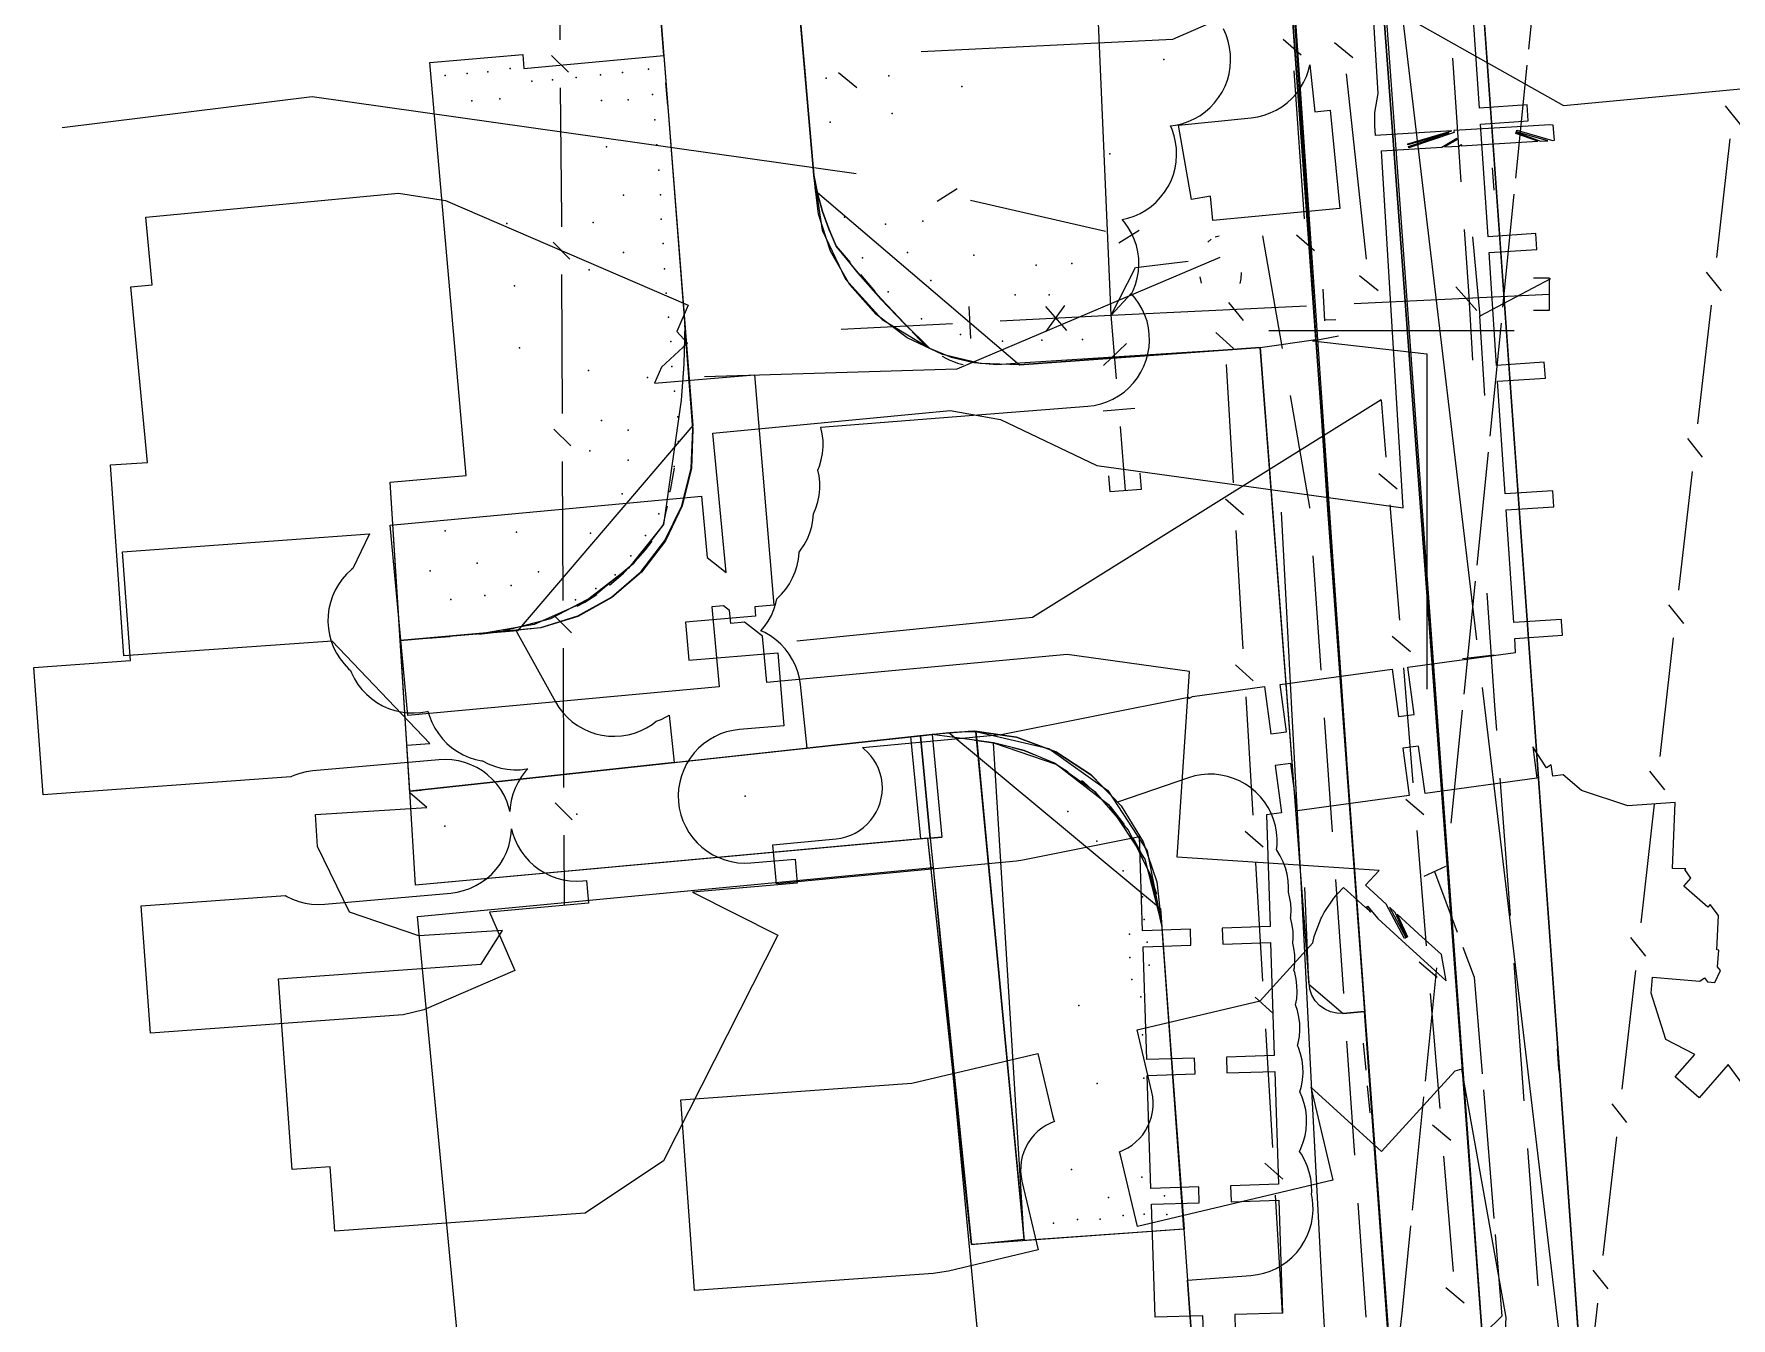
# Model space of a CAD drawing. Header units: metres. Extents: x -3903 to -3714, y 4981 to 6033.
# Drawn here: x -3881.3 to -3828.1, y 5616.9 to 5657.2 of the extents above; entities that cross this region are included whole.
import ezdxf

# ---------------------------------------------------------------- set-up
doc = ezdxf.new("R2010")
doc.units = ezdxf.units.M
for name, color, linetype in [('BOUNDARY', 7, 'Continuous'), ('BUILDING', 7, 'Continuous'), ('BUSH', 7, 'Continuous'), ('CURB', 7, 'Continuous'), ('ELECTR_CABLE', 7, 'Continuous'), ('ELECTR_CABLE_COMM', 7, 'Continuous'), ('GAS', 7, 'Continuous'), ('GRASS', 7, 'Continuous'), ('GROUND', 7, 'Continuous'), ('HEAT', 7, 'Continuous'), ('LAMP', 7, 'Continuous'), ('OVERHEAD_POWER_LINE', 7, 'Continuous'), ('ROAD', 7, 'Continuous'), ('SEWER', 7, 'Continuous'), ('SIDEWALK_PATH', 7, 'Continuous'), ('TREE', 7, 'Continuous'), ('WATER_PIPELINE', 7, 'Continuous')]:
    doc.layers.add(name, color=color, linetype=linetype)

msp = doc.modelspace()

# ---------------------------------------------------------------- linework, layer by layer
at = {"layer": 'BOUNDARY'}
msp.add_lwpolyline([(-3851.848, 5576.943), (-3851.787, 5594.16), (-3851.621, 5600.848), (-3849.367, 5601.068), (-3850.67, 5614.381), (-3844.883, 5614.705), (-3845.244, 5619.663), (-3851.917, 5619.182), (-3853.281, 5631.921), (-3869.348, 5630.455), (-3869.534, 5633.396), (-3870.144, 5643.094), (-3867.759, 5643.299), (-3868.902, 5656.257), (-3865.989, 5656.514), (-3865.95, 5656.069), (-3861.566, 5656.48), (-3861.919, 5660.974)], dxfattribs=at)
at = {"layer": 'BUILDING'}
msp.add_lwpolyline([(-3853.119, 5631.003), (-3850.343, 5601.815), (-3866.51, 5600.278), (-3869.286, 5629.466)], close=True, dxfattribs=at)
at = {"layer": 'BUSH'}
for p in [(-3866.385, 5656.07), (-3862.044, 5656.047), (-3868.425, 5655.847), (-3867.737, 5655.912), (-3867.082, 5655.968), (-3865.702, 5655.675), (-3865.056, 5655.717), (-3864.317, 5655.791), (-3863.554, 5655.87), (-3862.857, 5655.94), (-3856.473, 5655.764), (-3854.506, 5655.837), (-3867.59, 5655.055), (-3866.705, 5655.115), (-3863.521, 5655.063), (-3862.683, 5655.086), (-3861.923, 5655.257), (-3861.844, 5654.463), (-3854.399, 5654.661), (-3856.343, 5654.391), (-3861.784, 5653.672), (-3861.724, 5652.876), (-3862.824, 5652.093), (-3861.668, 5652.109), (-3863.783, 5651.24), (-3861.645, 5651.344), (-3855.898, 5651.409), (-3853.438, 5651.278), (-3866.49, 5651.203), (-3854.613, 5651.186), (-3862.824, 5650.293), (-3861.585, 5650.584), (-3853.922, 5650.296), (-3851.84, 5650.21), (-3863.9, 5649.752), (-3861.54, 5649.787), (-3855.332, 5650.135), (-3849.882, 5649.902), (-3848.763, 5649.948), (-3866.249, 5649.254), (-3853.185, 5649.421), (-3861.488, 5649.019), (-3854.526, 5649.068), (-3850.543, 5648.968), (-3849.481, 5648.968), (-3861.421, 5648.274), (-3853.481, 5648.216), (-3852.26, 5647.725), (-3850.94, 5647.517), (-3849.704, 5647.548), (-3848.429, 5647.571), (-3866.089, 5647.305), (-3861.347, 5647.507), (-3863.921, 5646.596), (-3861.317, 5646.717), (-3862.077, 5646.379), (-3861.227, 5645.949), (-3863.52, 5645.027), (-3861.121, 5645.147), (-3862.683, 5644.721), (-3861.099, 5644.364), (-3863.889, 5644.08), (-3862.683, 5643.779), (-3861.24, 5643.588), (-3862.865, 5642.726), (-3861.375, 5642.797), (-3861.718, 5642.096), (-3868.418, 5641.564), (-3866.18, 5641.529), (-3863.868, 5641.489), (-3862.143, 5641.417), (-3862.594, 5640.781), (-3868.892, 5640.307), (-3867.421, 5640.556), (-3865.495, 5640.28), (-3863.087, 5640.184), (-3867.173, 5639.535), (-3866.353, 5639.856), (-3863.691, 5639.758), (-3868.245, 5639.417), (-3864.334, 5639.4), (-3864.293, 5632.677), (-3848.895, 5632.762), (-3868.435, 5632.296), (-3847.984, 5631.834), (-3847.159, 5630.895), (-3846.549, 5630.083), (-3846.954, 5628.91), (-3846.492, 5629.372), (-3846.401, 5628.66), (-3846.948, 5628.176), (-3846.344, 5627.937), (-3846.88, 5627.492), (-3846.603, 5626.944), (-3846.549, 5625.751), (-3847.97, 5624.23), (-3846.505, 5624.394), (-3846.418, 5622.834), (-3846.57, 5621.29), (-3847.618, 5620.647), (-3845.859, 5620.703), (-3849.341, 5619.844), (-3848.592, 5619.958), (-3847.872, 5619.975), (-3847.16, 5620.082), (-3846.492, 5620.133), (-3845.79, 5620.122)]:
    msp.add_point(p, dxfattribs=at)
at = {"layer": 'CURB'}
for points in [[(-3838.487, 5611.618), (-3836.91, 5590), (-3836.79, 5588.111), (-3835.722, 5587.177), (-3833.711, 5587.317), (-3830.984, 5590.528), (-3831.918, 5603.067), (-3832.061, 5604.995), (-3832.065, 5605.049), (-3837.167, 5676.29), (-3837.198, 5676.555), (-3837.957, 5678.112), (-3840.399, 5679.066), (-3843.321, 5678.833), (-3844.24, 5677.778), (-3844.066, 5674.802), (-3853.396, 5673.941), (-3854.303, 5672.899), (-3854.154, 5669.641)], [(-3832.396, 5609.651), (-3834.402, 5609.531), (-3835.46, 5610.456), (-3839.735, 5669.201), (-3839.879, 5671.187), (-3840.452, 5679.062)], [(-3871.111, 5677.124), (-3869.339, 5677.299), (-3862.768, 5671.797), (-3860.658, 5644.874), (-3866.157, 5638.425), (-3869.832, 5638.128)], [(-3844.066, 5674.802), (-3844.097, 5674.8), (-3843.027, 5673.875), (-3842.075, 5660.823), (-3841.93, 5658.832), (-3839.571, 5626.486)], [(-3854.072, 5667.829), (-3854.002, 5666.309), (-3856.981, 5666.173), (-3857.931, 5665.087), (-3856.811, 5652.24), (-3850.407, 5646.777), (-3842.856, 5647.315), (-3841.334, 5627.349), (-3840.255, 5626.428), (-3839.571, 5626.485)], [(-3857.18, 5656.472), (-3857.118, 5655.762)], [(-3861.44, 5654.915), (-3861.498, 5655.626)], [(-3835.578, 5652.956), (-3835.528, 5652.252)], [(-3856.613, 5651.663), (-3856.597, 5651.602), (-3856.4, 5651.046), (-3856.376, 5650.991)], [(-3856.172, 5650.534), (-3856.157, 5650.501), (-3855.721, 5649.985)], [(-3855.398, 5649.603), (-3854.938, 5649.059)], [(-3854.613, 5648.679), (-3854.206, 5648.272), (-3854.112, 5648.172)], [(-3853.77, 5647.807), (-3853.66, 5647.69), (-3853.571, 5647.595), (-3853.477, 5647.504), (-3853.38, 5647.416), (-3853.278, 5647.332), (-3853.256, 5647.315)], [(-3852.837, 5647.043), (-3852.834, 5647.041), (-3852.715, 5646.98), (-3852.595, 5646.925), (-3852.472, 5646.875), (-3852.347, 5646.831), (-3852.222, 5646.792), (-3852.176, 5646.78)], [(-3861.352, 5642.827), (-3861.351, 5642.832), (-3861.287, 5643.189), (-3861.23, 5643.529)], [(-3861.649, 5641.659), (-3861.577, 5641.769), (-3861.497, 5642.122), (-3861.451, 5642.337)], [(-3862.382, 5640.694), (-3862.14, 5640.971), (-3861.932, 5641.246)], [(-3863.266, 5639.865), (-3863.208, 5639.909), (-3862.824, 5640.241), (-3862.73, 5640.335)], [(-3864.278, 5639.2), (-3864.045, 5639.327), (-3863.669, 5639.569)], [(-3868.977, 5638.197), (-3868.833, 5638.209), (-3868.559, 5638.231), (-3868.266, 5638.255)], [(-3850.26, 5619.34), (-3851.775, 5635.268)], [(-3869.534, 5633.396), (-3852.622, 5635.236), (-3845.989, 5629.713), (-3845.249, 5619.662)], [(-3853.505, 5631.9), (-3853.811, 5635.111)], [(-3853.207, 5631.929), (-3853.512, 5635.14)], [(-3851.82, 5634.998), (-3851.224, 5634.917), (-3851.117, 5634.89)], [(-3850.631, 5634.771), (-3850.26, 5634.68), (-3849.956, 5634.552)], [(-3849.496, 5634.356), (-3849.307, 5634.276), (-3848.88, 5634.003)], [(-3848.458, 5633.734), (-3848.41, 5633.704), (-3848.241, 5633.55), (-3847.926, 5633.263)], [(-3869.533, 5633.396), (-3869.179, 5633.435)], [(-3847.565, 5632.918), (-3847.128, 5632.356)], [(-3846.85, 5631.943), (-3846.809, 5631.865), (-3846.515, 5631.315)], [(-3846.333, 5630.851), (-3846.115, 5630.205), (-3846.11, 5630.175)], [(-3839.535, 5624.65), (-3839.613, 5625.49)], [(-3833.546, 5625.317), (-3833.499, 5624.687), (-3833.494, 5624.614)], [(-3839.409, 5623.311), (-3839.488, 5624.152)], [(-3838.587, 5612.996), (-3839.324, 5623.105)]]:
    msp.add_lwpolyline(points, dxfattribs=at)
at = {"layer": 'ELECTR_CABLE'}
for points in [[(-3834.098, 5660.223), (-3834.359, 5657.493), (-3834.442, 5656.673)], [(-3836.548, 5652.517), (-3836.699, 5654.705), (-3836.816, 5656.398)], [(-3834.491, 5656.176), (-3834.847, 5652.627)], [(-3834.897, 5652.129), (-3835.253, 5648.581)], [(-3842.784, 5650.824), (-3842.172, 5647.289)], [(-3836.31, 5649.08), (-3836.444, 5651.021)], [(-3836.191, 5646.922), (-3836.31, 5649.08)], [(-3835.303, 5648.083), (-3835.659, 5644.535)], [(-3841.916, 5645.811), (-3841.31, 5642.308), (-3841.308, 5642.276)], [(-3835.709, 5644.037), (-3836.064, 5640.488)], [(-3842.02, 5639.014), (-3842.185, 5642.149)], [(-3841.204, 5640.779), (-3840.955, 5637.2)], [(-3836.114, 5639.991), (-3836.47, 5636.442)], [(-3835.437, 5635.301), (-3835.496, 5636.089), (-3835.733, 5639.614)], [(-3841.861, 5635.987), (-3842.02, 5639.014)], [(-3841.719, 5633.277), (-3841.861, 5635.987)], [(-3836.52, 5635.945), (-3836.876, 5632.396)], [(-3840.851, 5635.704), (-3840.602, 5632.125)], [(-3835.005, 5629.495), (-3835.326, 5633.805)], [(-3841.556, 5630.169), (-3841.719, 5633.277)], [(-3837.047, 5631.031), (-3837.729, 5630.719)], [(-3840.498, 5630.629), (-3840.249, 5627.05)], [(-3837.388, 5630.875), (-3836.677, 5628.977)], [(-3841.417, 5627.525), (-3841.556, 5630.169)], [(-3841.467, 5630.376), (-3841.342, 5627.384)], [(-3836.501, 5628.508), (-3836.147, 5627.562), (-3835.898, 5624.528)], [(-3837.332, 5627.852), (-3837.687, 5624.304)], [(-3834.574, 5623.688), (-3834.894, 5627.999)], [(-3841.244, 5624.227), (-3841.417, 5627.525)], [(-3840.145, 5625.554), (-3839.896, 5621.975)], [(-3840.932, 5618.264), (-3841.244, 5624.227)], [(-3837.737, 5623.806), (-3838.093, 5620.258)], [(-3835.857, 5624.03), (-3835.525, 5619.989)], [(-3834.142, 5617.881), (-3834.462, 5622.192)], [(-3839.792, 5620.479), (-3839.543, 5616.9)], [(-3838.143, 5619.76), (-3838.408, 5617.117), (-3838.504, 5616.212)], [(-3835.484, 5619.491), (-3835.273, 5616.925), (-3836.33, 5615.889)], [(-3840.785, 5615.621), (-3840.932, 5618.264)]]:
    msp.add_lwpolyline(points, dxfattribs=at)
msp.add_lwpolyline([(-3844.417, 5652.063), (-3845.011, 5651.961), (-3845.415, 5654.295), (-3843.138, 5654.525), (-3842.934, 5654.556), (-3842.735, 5654.607), (-3842.541, 5654.677), (-3842.355, 5654.765), (-3842.178, 5654.871), (-3842.013, 5654.995), (-3841.861, 5655.133), (-3841.723, 5655.286), (-3841.6, 5655.452), (-3841.495, 5655.629), (-3841.407, 5655.816), (-3841.338, 5656.01), (-3841.296, 5656.181), (-3841.148, 5654.713), (-3840.659, 5654.76), (-3840.362, 5651.683), (-3844.343, 5651.298)], close=True, dxfattribs=at)
at = {"layer": 'ELECTR_CABLE_COMM'}
for points in [[(-3842.063, 5659.823), (-3833.344, 5654.913), (-3825.902, 5655.614)], [(-3864.85, 5659.149), (-3864.83, 5656.968)], [(-3840.513, 5659.207), (-3845.604, 5656.98), (-3853.495, 5656.598)], [(-3842.135, 5656.996), (-3841.57, 5656.503)], [(-3840.531, 5656.889), (-3839.947, 5656.419)], [(-3865.09, 5656.48), (-3864.555, 5655.955)], [(-3856.084, 5655.95), (-3855.507, 5655.47)], [(-3841.801, 5656.001), (-3841.483, 5651.351)], [(-3840.159, 5655.908), (-3839.533, 5650.084)], [(-3855.525, 5652.769), (-3872.592, 5655.182), (-3880.438, 5654.205)], [(-3864.816, 5655.468), (-3864.777, 5651.352), (-3864.776, 5651.106)], [(-3827.793, 5654.318), (-3828.26, 5654.904)], [(-3828.535, 5650.138), (-3828.111, 5653.866)], [(-3852.993, 5651.913), (-3852.358, 5652.31)], [(-3851.945, 5651.943), (-3847.707, 5650.966)], [(-3847.294, 5650.599), (-3846.658, 5650.997)], [(-3844.394, 5650.719), (-3844.504, 5650.619)], [(-3844.147, 5650.808), (-3844.274, 5650.783)], [(-3841.714, 5650.849), (-3841.149, 5650.357)], [(-3865.039, 5650.62), (-3864.507, 5650.092)], [(-3844.126, 5650.141), (-3852.375, 5646.633), (-3860.286, 5646.395)], [(-3843.454, 5649.467), (-3843.44, 5649.671)], [(-3828.387, 5649.099), (-3828.853, 5649.686)], [(-3864.77, 5649.606), (-3864.753, 5645.243)], [(-3844.754, 5649.531), (-3844.713, 5649.332)], [(-3843.483, 5649.321), (-3843.454, 5649.467)], [(-3839.745, 5649.573), (-3839.161, 5649.103)], [(-3843.849, 5648.726), (-3843.387, 5648.164)], [(-3829.129, 5644.919), (-3828.705, 5648.647)], [(-3844.252, 5647.784), (-3843.692, 5647.286)], [(-3842.585, 5647.853), (-3834.89, 5647.853)], [(-3841.221, 5647.529), (-3840.398, 5647.688)], [(-3841.221, 5647.529), (-3837.626, 5647.123), (-3837.626, 5636.595)], [(-3843.928, 5646.786), (-3843.708, 5643.072)], [(-3839.06, 5645.68), (-3849.995, 5638.843), (-3857.391, 5638.109)], [(-3839.06, 5645.68), (-3838.911, 5643.873)], [(-3865.016, 5644.757), (-3864.484, 5644.229)], [(-3828.98, 5643.881), (-3829.447, 5644.467)], [(-3864.747, 5643.743), (-3864.73, 5639.381)], [(-3839.135, 5643.368), (-3838.564, 5642.884)], [(-3829.722, 5639.701), (-3829.298, 5643.429)], [(-3843.944, 5642.572), (-3843.383, 5642.074)], [(-3838.788, 5642.379), (-3838.49, 5638.765)], [(-3843.619, 5641.574), (-3843.399, 5637.86)], [(-3829.573, 5638.663), (-3830.04, 5639.249)], [(-3864.994, 5638.895), (-3864.461, 5638.367)], [(-3838.714, 5638.26), (-3838.143, 5637.776)], [(-3830.315, 5634.483), (-3829.891, 5638.211)], [(-3864.725, 5637.881), (-3864.708, 5633.518)], [(-3843.635, 5637.36), (-3843.075, 5636.862)], [(-3838.367, 5637.271), (-3838.069, 5633.657)], [(-3843.311, 5636.362), (-3843.091, 5632.648)], [(-3830.167, 5633.444), (-3830.633, 5634.031)], [(-3838.293, 5633.152), (-3837.722, 5632.668)], [(-3864.971, 5633.032), (-3864.439, 5632.504)], [(-3830.909, 5629.264), (-3830.485, 5632.992)], [(-3843.327, 5632.148), (-3842.767, 5631.65)], [(-3837.946, 5632.163), (-3837.648, 5628.549)], [(-3864.702, 5632.018), (-3864.693, 5629.837)], [(-3843.002, 5631.15), (-3842.783, 5627.436)], [(-3830.76, 5628.226), (-3831.227, 5628.812)], [(-3837.872, 5628.044), (-3837.301, 5627.56)], [(-3831.502, 5624.046), (-3831.078, 5627.774)], [(-3843.019, 5626.936), (-3842.458, 5626.438)], [(-3837.525, 5627.055), (-3837.227, 5623.441)], [(-3842.694, 5625.938), (-3842.474, 5622.224)], [(-3831.353, 5623.008), (-3831.82, 5623.594)], [(-3837.451, 5622.936), (-3836.88, 5622.452)], [(-3832.095, 5618.828), (-3831.671, 5622.556)], [(-3842.71, 5621.724), (-3842.15, 5621.226)], [(-3837.104, 5621.947), (-3836.806, 5618.333)], [(-3842.386, 5620.726), (-3842.166, 5617.012)], [(-3831.947, 5617.789), (-3832.413, 5618.376)], [(-3837.03, 5617.828), (-3836.459, 5617.344)], [(-3832.689, 5613.609), (-3832.265, 5617.337)]]:
    msp.add_lwpolyline(points, dxfattribs=at)
at = {"layer": 'GAS'}
for points in [[(-3844.639, 5616.444), (-3844.655, 5616.936), (-3844.655, 5616.944), (-3846.154, 5616.896), (-3846.268, 5620.438), (-3844.769, 5620.486), (-3844.784, 5620.969), (-3844.785, 5620.985), (-3846.284, 5620.937), (-3846.398, 5624.479), (-3844.899, 5624.527), (-3844.915, 5625.027), (-3846.414, 5624.979), (-3846.528, 5628.52), (-3845.028, 5628.569), (-3845.045, 5629.068), (-3846.544, 5629.02), (-3846.638, 5631.969), (-3850.305, 5631.238), (-3850.506, 5631.208), (-3858.032, 5630.491), (-3858.148, 5631.717), (-3856.157, 5631.906), (-3856.002, 5631.929), (-3855.85, 5631.966), (-3855.702, 5632.019), (-3855.559, 5632.085), (-3855.425, 5632.166), (-3855.298, 5632.259), (-3855.181, 5632.364), (-3855.076, 5632.48), (-3854.982, 5632.606), (-3854.9, 5632.74), (-3854.833, 5632.882), (-3854.779, 5633.03), (-3854.741, 5633.182), (-3854.717, 5633.337), (-3854.709, 5633.494), (-3854.716, 5633.651), (-3854.739, 5633.806), (-3854.776, 5633.958), (-3854.829, 5634.106), (-3854.896, 5634.249), (-3854.976, 5634.384), (-3855.069, 5634.51), (-3855.174, 5634.627), (-3855.29, 5634.732), (-3855.335, 5634.766), (-3850.987, 5635.181), (-3845.106, 5636.353), (-3845.098, 5636.311), (-3844.984, 5636.373), (-3842.727, 5636.679), (-3842.526, 5635.193), (-3842.03, 5635.26), (-3842.232, 5636.747), (-3838.721, 5637.223), (-3838.519, 5635.737), (-3838.023, 5635.804), (-3838.225, 5637.291), (-3834.844, 5637.75), (-3834.873, 5638.189), (-3833.376, 5638.288), (-3833.405, 5638.723), (-3833.409, 5638.787), (-3834.906, 5638.688), (-3835.141, 5642.223), (-3833.644, 5642.323), (-3833.677, 5642.822), (-3835.174, 5642.722), (-3835.409, 5646.258), (-3833.912, 5646.357), (-3833.946, 5646.856), (-3835.442, 5646.757), (-3835.677, 5650.293), (-3834.181, 5650.392), (-3834.214, 5650.891), (-3835.711, 5650.791), (-3835.946, 5654.327), (-3834.449, 5654.427), (-3834.482, 5654.926), (-3835.979, 5654.826), (-3836.214, 5658.362)], [(-3827.373, 5623.725), (-3828.175, 5624.823), (-3829.091, 5623.777), (-3829.843, 5624.436), (-3829.228, 5625.138), (-3830.134, 5625.608), (-3830.596, 5627.067), (-3830.553, 5627.565), (-3829.072, 5627.437), (-3828.923, 5627.546), (-3828.828, 5627.416), (-3828.601, 5627.397), (-3828.421, 5627.777), (-3828.517, 5627.892), (-3828.472, 5628.416), (-3828.529, 5628.418), (-3828.485, 5629.494), (-3828.742, 5629.845), (-3828.812, 5629.764), (-3829.569, 5630.417), (-3829.347, 5630.674), (-3829.54, 5630.938), (-3829.511, 5630.96), (-3829.927, 5630.977), (-3829.844, 5633.043), (-3831.322, 5632.937), (-3832.774, 5633.418), (-3833.349, 5633.916), (-3833.68, 5633.871), (-3833.729, 5634.229), (-3833.872, 5634.134), (-3834.31, 5634.792), (-3834.176, 5633.804), (-3837.687, 5633.327), (-3837.889, 5634.813), (-3838.384, 5634.746), (-3838.183, 5633.26), (-3841.694, 5632.783), (-3841.896, 5634.269), (-3842.391, 5634.202), (-3842.189, 5632.716), (-3842.658, 5632.652), (-3842.546, 5629.149), (-3844.045, 5629.1), (-3844.029, 5628.601), (-3842.53, 5628.649), (-3842.416, 5625.107), (-3843.915, 5625.059), (-3843.899, 5624.559), (-3842.4, 5624.607), (-3842.286, 5621.066), (-3843.785, 5621.018), (-3843.77, 5620.534), (-3843.769, 5620.518), (-3842.27, 5620.566), (-3842.156, 5617.024), (-3843.656, 5616.976), (-3843.64, 5616.476)]]:
    msp.add_lwpolyline(points, dxfattribs=at)
at = {"layer": 'GRASS'}
for points in [[(-3837.18, 5676.423), (-3832.399, 5609.71), (-3834.402, 5609.531), (-3834.793, 5609.585), (-3835.121, 5609.776), (-3835.355, 5610.077), (-3835.46, 5610.456), (-3839.735, 5669.201), (-3839.385, 5669.33), (-3839.114, 5669.569), (-3838.946, 5669.889), (-3838.904, 5670.26), (-3838.999, 5670.62), (-3839.212, 5670.912), (-3839.515, 5671.11), (-3839.879, 5671.187), (-3840.373, 5677.77), (-3838.076, 5677.235), (-3837.917, 5676.968), (-3837.71, 5676.739), (-3837.462, 5676.555)], [(-3868.902, 5656.257), (-3865.989, 5656.514), (-3865.95, 5656.069), (-3861.567, 5656.48), (-3860.905, 5648.026), (-3860.932, 5646.797), (-3861.017, 5645.666), (-3861.577, 5641.769), (-3862.539, 5640.52), (-3863.735, 5639.522), (-3865.119, 5638.806), (-3866.642, 5638.404), (-3869.832, 5638.128), (-3870.144, 5643.094), (-3867.759, 5643.299)], [(-3856.853, 5652.723), (-3856.593, 5651), (-3855.86, 5649.459), (-3854.717, 5648.191), (-3853.225, 5647.292), (-3853.999, 5648.056), (-3854.746, 5648.846), (-3855.466, 5649.661), (-3856.157, 5650.501), (-3856.392, 5651.036), (-3856.587, 5651.586), (-3856.741, 5652.149)], [(-3866.642, 5638.404), (-3865.422, 5638.529), (-3864.264, 5638.895), (-3863.204, 5639.486), (-3862.275, 5640.288), (-3861.529, 5641.261), (-3861.001, 5642.355), (-3860.703, 5643.532), (-3860.65, 5644.757), (-3860.905, 5648.026), (-3860.932, 5646.797), (-3861.017, 5645.666), (-3861.577, 5641.769), (-3862.673, 5640.391), (-3864.047, 5639.331), (-3865.635, 5638.63), (-3867.369, 5638.327)], [(-3851.775, 5635.268), (-3849.492, 5634.734), (-3847.641, 5633.425), (-3846.402, 5631.527), (-3845.953, 5629.226), (-3846.293, 5630.776), (-3846.992, 5632.175), (-3848.01, 5633.362), (-3849.307, 5634.276), (-3850.26, 5634.68), (-3851.224, 5634.917), (-3851.748, 5634.988)], [(-3869.534, 5633.396), (-3853.512, 5635.14), (-3853.207, 5631.929), (-3869.348, 5630.455)], [(-3851.748, 5634.988), (-3850.256, 5619.302), (-3851.224, 5634.917)], [(-3851.224, 5634.917), (-3849.232, 5634.236), (-3847.611, 5632.977), (-3846.479, 5631.265), (-3845.953, 5629.226), (-3845.244, 5619.663), (-3850.256, 5619.302)]]:
    msp.add_lwpolyline(points, close=True, dxfattribs=at)
msp.add_lwpolyline([(-3857.943, 5665.252), (-3856.853, 5652.723), (-3856.74, 5652.15), (-3856.586, 5651.587), (-3856.391, 5651.036), (-3856.157, 5650.501), (-3855.475, 5649.653), (-3854.758, 5648.835), (-3854.008, 5648.048), (-3853.225, 5647.292), (-3852.55, 5647.016), (-3851.844, 5646.847), (-3851.122, 5646.788), (-3850.394, 5646.84), (-3842.856, 5647.315), (-3841.112, 5647.573), (-3841.93, 5658.832)], dxfattribs=at)
at = {"layer": 'GROUND'}
for points in [[(-3837.206, 5676.556), (-3831.97, 5603.79)], [(-3835.46, 5610.456), (-3839.872, 5669.688)], [(-3836.79, 5588.111), (-3839.582, 5626.484), (-3840.255, 5626.428), (-3840.457, 5626.432), (-3840.652, 5626.475), (-3840.834, 5626.557), (-3840.997, 5626.676), (-3841.133, 5626.825), (-3841.235, 5626.997), (-3841.3, 5627.186), (-3841.325, 5627.387), (-3842.856, 5647.315), (-3850.407, 5646.777), (-3851.638, 5646.817), (-3852.823, 5647.103), (-3853.926, 5647.622), (-3854.912, 5648.36), (-3855.727, 5649.283), (-3856.333, 5650.341), (-3856.713, 5651.499), (-3856.853, 5652.723), (-3857.931, 5665.087)], [(-3841.93, 5658.832), (-3840.983, 5645.845), (-3840.74, 5642.23), (-3838.833, 5616.374)]]:
    msp.add_lwpolyline(points, dxfattribs=at)
for points in [[(-3870.144, 5643.094), (-3867.759, 5643.299), (-3868.902, 5656.257), (-3865.989, 5656.514), (-3865.95, 5656.069), (-3861.568, 5656.48), (-3860.65, 5644.757), (-3860.695, 5643.529), (-3860.987, 5642.347), (-3861.513, 5641.25), (-3862.26, 5640.273), (-3863.192, 5639.471), (-3864.256, 5638.881), (-3865.418, 5638.521), (-3866.642, 5638.404), (-3869.832, 5638.128)], [(-3851.917, 5619.182), (-3850.26, 5619.34), (-3851.748, 5634.988), (-3851.775, 5635.268), (-3852.021, 5635.267), (-3851.814, 5635.283), (-3850.505, 5635.096), (-3849.268, 5634.63), (-3848.15, 5633.896), (-3847.219, 5632.934), (-3846.53, 5631.806), (-3846.101, 5630.556), (-3845.953, 5629.226), (-3845.258, 5619.662)], [(-3853.281, 5631.921), (-3869.348, 5630.455), (-3869.534, 5633.396), (-3853.512, 5635.14), (-3853.207, 5631.929), (-3852.846, 5631.961), (-3853.213, 5631.928), (-3853.119, 5631.003), (-3853.119, 5631.003), (-3853.182, 5630.997)]]:
    msp.add_lwpolyline(points, close=True, dxfattribs=at)
at = {"layer": 'HEAT'}
for points in [[(-3881.034, 5633.286), (-3881.321, 5637.275), (-3878.293, 5637.494), (-3878.539, 5640.911), (-3870.795, 5641.469), (-3871.319, 5640.384), (-3871.364, 5640.35), (-3871.514, 5640.208), (-3871.649, 5640.053), (-3871.768, 5639.884), (-3871.871, 5639.706), (-3871.955, 5639.517), (-3872.02, 5639.322), (-3872.066, 5639.121), (-3872.092, 5638.917), (-3872.098, 5638.711), (-3872.083, 5638.505), (-3872.049, 5638.302), (-3871.995, 5638.103), (-3871.921, 5637.91), (-3871.829, 5637.726), (-3871.72, 5637.552), (-3871.593, 5637.389), (-3871.452, 5637.239), (-3871.39, 5637.185), (-3871.361, 5637.109), (-3871.269, 5636.924), (-3871.159, 5636.75), (-3871.033, 5636.587), (-3870.891, 5636.437), (-3870.736, 5636.302), (-3870.568, 5636.183), (-3870.389, 5636.08), (-3870.201, 5635.996), (-3870.005, 5635.931), (-3869.804, 5635.885), (-3869.6, 5635.859), (-3869.394, 5635.853), (-3869.188, 5635.868), (-3868.985, 5635.902), (-3868.961, 5635.909), (-3868.917, 5635.753), (-3868.841, 5635.561), (-3868.747, 5635.378), (-3868.636, 5635.205), (-3868.508, 5635.043), (-3868.365, 5634.894), (-3868.209, 5634.761), (-3868.039, 5634.643), (-3867.859, 5634.543), (-3867.67, 5634.46), (-3867.474, 5634.397), (-3867.273, 5634.353), (-3867.253, 5634.351), (-3867.253, 5634.35), (-3867.069, 5634.256), (-3866.878, 5634.18), (-3866.679, 5634.123), (-3866.477, 5634.086), (-3866.271, 5634.069), (-3866.065, 5634.073), (-3865.861, 5634.096), (-3865.831, 5634.102), (-3865.905, 5634.023), (-3866.029, 5633.858), (-3866.136, 5633.682), (-3866.226, 5633.497), (-3866.297, 5633.303), (-3866.349, 5633.104), (-3866.381, 5632.9), (-3866.389, 5632.759), (-3866.42, 5632.888), (-3866.488, 5633.083), (-3866.574, 5633.27), (-3866.679, 5633.448), (-3866.8, 5633.614), (-3866.937, 5633.768), (-3867.089, 5633.908), (-3867.253, 5634.032), (-3867.429, 5634.139), (-3867.615, 5634.229), (-3867.808, 5634.3), (-3868.008, 5634.352), (-3868.211, 5634.384), (-3868.417, 5634.396), (-3868.623, 5634.387), (-3872.575, 5634.032), (-3872.779, 5634.003), (-3872.979, 5633.955), (-3873.174, 5633.887), (-3873.264, 5633.845)], [(-3863.929, 5629.887), (-3867.036, 5629.608), (-3866.24, 5627.773), (-3869.087, 5626.538), (-3869.739, 5626.378), (-3877.668, 5625.807), (-3877.955, 5629.797), (-3873.434, 5630.122), (-3873.392, 5630.097), (-3873.207, 5630.007), (-3873.013, 5629.936), (-3872.814, 5629.884), (-3872.61, 5629.852), (-3872.404, 5629.84), (-3872.198, 5629.849), (-3868.247, 5630.204), (-3868.043, 5630.233), (-3867.842, 5630.281), (-3867.648, 5630.349), (-3867.461, 5630.435), (-3867.283, 5630.54), (-3867.116, 5630.661), (-3866.962, 5630.798), (-3866.823, 5630.95), (-3866.699, 5631.114), (-3866.591, 5631.29), (-3866.501, 5631.476), (-3866.43, 5631.669), (-3866.379, 5631.869), (-3866.347, 5632.072), (-3866.339, 5632.213), (-3866.307, 5632.084), (-3866.24, 5631.89), (-3866.153, 5631.703), (-3866.049, 5631.525), (-3865.927, 5631.358), (-3865.79, 5631.204), (-3865.639, 5631.065), (-3865.474, 5630.941), (-3865.298, 5630.833), (-3865.113, 5630.743), (-3864.919, 5630.672), (-3864.72, 5630.621), (-3864.516, 5630.589), (-3864.311, 5630.577), (-3864.105, 5630.585), (-3863.993, 5630.595)]]:
    msp.add_lwpolyline(points, close=True, dxfattribs=at)
at = {"layer": 'LAMP'}
msp.add_point((-3835.969, 5648.304), dxfattribs=at)
at = {"layer": 'OVERHEAD_POWER_LINE'}
for points in [[(-3836.197, 5650.792), (-3835.964, 5648.303)], [(-3833.754, 5649.472), (-3835.964, 5648.303)], [(-3835.811, 5645.808), (-3835.964, 5648.303)]]:
    msp.add_lwpolyline(points, dxfattribs=at)
at = {"layer": 'ROAD'}
msp.add_lwpolyline([(-3844.92, 5615.016), (-3845.142, 5618.063), (-3843.147, 5618.209), (-3842.942, 5618.234), (-3842.741, 5618.279), (-3842.545, 5618.343), (-3842.357, 5618.426), (-3842.177, 5618.528), (-3842.009, 5618.646), (-3841.853, 5618.781), (-3841.71, 5618.93), (-3841.583, 5619.092), (-3841.473, 5619.266), (-3841.38, 5619.45), (-3841.306, 5619.642), (-3841.251, 5619.841), (-3841.215, 5620.044), (-3841.2, 5620.249), (-3841.205, 5620.455), (-3841.23, 5620.66), (-3841.249, 5620.746), (-3841.242, 5620.833), (-3841.247, 5621.039), (-3841.272, 5621.244), (-3841.317, 5621.445), (-3841.382, 5621.641), (-3841.465, 5621.829), (-3841.566, 5622.009), (-3841.628, 5622.097), (-3841.58, 5622.193), (-3841.505, 5622.385), (-3841.45, 5622.584), (-3841.415, 5622.787), (-3841.4, 5622.993), (-3841.404, 5623.199), (-3841.429, 5623.403), (-3841.474, 5623.604), (-3841.539, 5623.8), (-3841.612, 5623.967), (-3841.564, 5624.142), (-3841.528, 5624.345), (-3841.513, 5624.551), (-3841.518, 5624.757), (-3841.543, 5624.961), (-3841.588, 5625.162), (-3841.652, 5625.358), (-3841.682, 5625.425), (-3841.662, 5625.495), (-3841.627, 5625.698), (-3841.611, 5625.904), (-3841.616, 5626.11), (-3841.641, 5626.314), (-3841.686, 5626.515), (-3841.747, 5626.699), (-3841.713, 5626.889), (-3841.698, 5627.094), (-3841.703, 5627.3), (-3841.728, 5627.505), (-3841.773, 5627.706), (-3841.797, 5627.781), (-3841.784, 5627.858), (-3841.768, 5628.063), (-3841.773, 5628.269), (-3841.798, 5628.474), (-3841.833, 5628.629), (-3841.821, 5628.787), (-3841.826, 5628.993), (-3841.851, 5629.197), (-3841.896, 5629.398), (-3841.903, 5629.419), (-3841.896, 5629.468), (-3841.889, 5629.674), (-3841.901, 5629.88), (-3841.934, 5630.083), (-3841.973, 5630.231), (-3841.967, 5630.383), (-3841.98, 5630.589), (-3842.012, 5630.793), (-3842.065, 5630.992), (-3842.136, 5631.185), (-3842.227, 5631.37), (-3842.335, 5631.546), (-3842.344, 5631.558), (-3842.328, 5631.702), (-3842.325, 5631.908), (-3842.343, 5632.114), (-3842.38, 5632.316), (-3842.438, 5632.514), (-3842.514, 5632.706), (-3842.609, 5632.889), (-3842.721, 5633.062), (-3842.85, 5633.223), (-3842.993, 5633.37), (-3843.151, 5633.503), (-3843.321, 5633.62), (-3843.501, 5633.719), (-3843.691, 5633.801), (-3843.887, 5633.863), (-3844.089, 5633.906), (-3844.293, 5633.929), (-3844.499, 5633.932), (-3844.705, 5633.914), (-3844.907, 5633.877), (-3845.105, 5633.819), (-3847.336, 5633.055), (-3848.149, 5633.895), (-3848.151, 5633.896), (-3849.268, 5634.629), (-3849.27, 5634.63), (-3850.505, 5635.096), (-3850.507, 5635.096), (-3851.813, 5635.283), (-3851.816, 5635.283), (-3853.148, 5635.179), (-3857.064, 5634.753), (-3857.28, 5636.741), (-3857.312, 5636.945), (-3857.364, 5637.144), (-3857.436, 5637.337), (-3857.526, 5637.523), (-3857.634, 5637.698), (-3857.758, 5637.863), (-3857.898, 5638.014), (-3858.052, 5638.151), (-3858.219, 5638.272), (-3858.397, 5638.376), (-3858.517, 5638.432), (-3858.408, 5638.56), (-3858.291, 5638.73), (-3858.191, 5638.91), (-3858.11, 5639.099), (-3858.047, 5639.296), (-3858.018, 5639.429), (-3858.015, 5639.431), (-3857.869, 5639.576), (-3857.738, 5639.735), (-3857.622, 5639.906), (-3857.524, 5640.087), (-3857.444, 5640.277), (-3857.384, 5640.474), (-3857.342, 5640.676), (-3857.321, 5640.881), (-3857.321, 5640.897), (-3857.272, 5640.957), (-3857.158, 5641.129), (-3857.061, 5641.311), (-3856.983, 5641.502), (-3856.924, 5641.699), (-3856.885, 5641.902), (-3856.866, 5642.096), (-3856.792, 5642.278), (-3856.733, 5642.475), (-3856.693, 5642.677), (-3856.674, 5642.882), (-3856.674, 5643.089), (-3856.695, 5643.294), (-3856.73, 5643.467), (-3856.68, 5643.592), (-3856.623, 5643.79), (-3856.585, 5643.992), (-3856.568, 5644.198), (-3856.57, 5644.404), (-3856.593, 5644.608), (-3856.636, 5644.81), (-3856.639, 5644.821), (-3848.265, 5645.477), (-3848.06, 5645.503), (-3847.859, 5645.549), (-3847.664, 5645.615), (-3847.476, 5645.699), (-3847.297, 5645.802), (-3847.129, 5645.921), (-3846.974, 5646.056), (-3846.832, 5646.206), (-3846.706, 5646.369), (-3846.597, 5646.544), (-3846.505, 5646.728), (-3846.432, 5646.921), (-3846.378, 5647.12), (-3846.343, 5647.323), (-3846.329, 5647.529), (-3846.335, 5647.735), (-3846.361, 5647.939), (-3846.407, 5648.14), (-3846.473, 5648.335), (-3846.557, 5648.523), (-3846.66, 5648.702), (-3846.779, 5648.87), (-3846.892, 5649), (-3846.839, 5649.105), (-3846.766, 5649.298), (-3846.712, 5649.497), (-3846.677, 5649.7), (-3846.663, 5649.906), (-3846.669, 5650.112), (-3846.695, 5650.316), (-3846.741, 5650.517), (-3846.807, 5650.712), (-3846.891, 5650.9), (-3846.994, 5651.079), (-3847.113, 5651.247), (-3847.187, 5651.332), (-3847.008, 5651.372), (-3846.813, 5651.438), (-3846.625, 5651.522), (-3846.446, 5651.625), (-3846.278, 5651.744), (-3846.123, 5651.879), (-3845.981, 5652.029), (-3845.855, 5652.192), (-3845.746, 5652.367), (-3845.654, 5652.551), (-3845.581, 5652.744), (-3845.527, 5652.943), (-3845.492, 5653.146), (-3845.478, 5653.352), (-3845.484, 5653.558), (-3845.51, 5653.762), (-3845.556, 5653.963), (-3845.622, 5654.158), (-3845.673, 5654.271), (-3845.515, 5654.291), (-3845.314, 5654.337), (-3845.119, 5654.403), (-3844.931, 5654.487), (-3844.752, 5654.59), (-3844.584, 5654.709), (-3844.429, 5654.844), (-3844.287, 5654.994), (-3844.161, 5655.157), (-3844.052, 5655.332), (-3843.96, 5655.516), (-3843.887, 5655.709), (-3843.833, 5655.908), (-3843.798, 5656.111), (-3843.784, 5656.317), (-3843.79, 5656.523), (-3843.816, 5656.727), (-3843.862, 5656.928), (-3843.928, 5657.123), (-3844.012, 5657.311)], dxfattribs=at)
msp.add_lwpolyline([(-3869.533, 5633.397), (-3869.534, 5633.397), (-3869.832, 5638.128), (-3869.831, 5638.129), (-3866.643, 5638.404), (-3866.202, 5638.446), (-3866.171, 5638.382), (-3864.963, 5636.203), (-3864.855, 5636.028), (-3864.73, 5635.864), (-3864.589, 5635.714), (-3864.434, 5635.578), (-3864.267, 5635.457), (-3864.088, 5635.354), (-3863.901, 5635.269), (-3863.706, 5635.202), (-3863.505, 5635.155), (-3863.301, 5635.128), (-3863.095, 5635.121), (-3862.889, 5635.134), (-3862.686, 5635.168), (-3862.487, 5635.221), (-3862.294, 5635.293), (-3862.109, 5635.384), (-3861.934, 5635.493), (-3861.804, 5635.592), (-3861.651, 5635.649), (-3861.466, 5635.74), (-3861.4, 5635.781), (-3861.239, 5634.299)], close=True, dxfattribs=at)
at = {"layer": 'SEWER'}
msp.add_lwpolyline([(-3835.175, 5616.273), (-3835.142, 5616.886), (-3836.532, 5624.678), (-3836.756, 5624.612), (-3839.051, 5622.093), (-3841.268, 5624.113), (-3840.578, 5621.194), (-3846.706, 5619.745), (-3847.215, 5621.897), (-3847.258, 5622.048), (-3847.274, 5622.088), (-3847.15, 5622.137), (-3847.01, 5622.209), (-3846.878, 5622.295), (-3846.756, 5622.393), (-3846.643, 5622.502), (-3846.542, 5622.622), (-3846.453, 5622.752), (-3846.377, 5622.889), (-3846.315, 5623.034), (-3846.268, 5623.183), (-3846.235, 5623.337), (-3846.218, 5623.493), (-3846.215, 5623.65), (-3846.229, 5623.806), (-3846.257, 5623.961), (-3846.717, 5625.907), (-3842.861, 5626.819), (-3841.205, 5628.637), (-3841.168, 5628.835), (-3841.157, 5628.874), (-3840.947, 5629.412), (-3840.928, 5629.45), (-3840.866, 5629.567), (-3840.851, 5629.594), (-3840.568, 5630.01), (-3840.543, 5630.041), (-3840.429, 5630.174), (-3840.242, 5630.38), (-3839.555, 5629.754), (-3839.552, 5629.757), (-3839.386, 5629.607), (-3839.521, 5629.764), (-3839.493, 5629.788), (-3839.166, 5629.406), (-3838.41, 5628.717), (-3838.414, 5628.714), (-3837.027, 5627.451), (-3837.174, 5628.276), (-3837.888, 5628.926), (-3837.896, 5628.926), (-3837.898, 5628.935), (-3838.558, 5629.537), (-3838.235, 5628.826), (-3838.26, 5628.814), (-3838.267, 5628.812), (-3838.624, 5629.597), (-3838.797, 5629.755), (-3838.284, 5628.804), (-3838.293, 5628.797), (-3838.326, 5628.781), (-3838.906, 5629.854), (-3839.557, 5630.446), (-3839.13, 5630.915), (-3845.457, 5631.333), (-3845.072, 5637.157), (-3848.915, 5637.684), (-3858.337, 5636.813), (-3858.47, 5638.259), (-3859.033, 5638.699), (-3859.46, 5638.659), (-3859.499, 5639.063), (-3859.693, 5639.214), (-3860.062, 5639.18), (-3859.83, 5636.675), (-3869.595, 5635.772), (-3870.147, 5641.747), (-3860.383, 5642.65), (-3860.205, 5640.726), (-3859.613, 5640.264), (-3860.029, 5644.632), (-3852.586, 5645.341), (-3851.008, 5645.061), (-3847.977, 5643.612), (-3838.371, 5642.293), (-3839.048, 5653.491), (-3837.163, 5653.605), (-3836.687, 5653.881), (-3836.675, 5653.863), (-3836.667, 5653.845), (-3837.072, 5653.611), (-3836.611, 5653.639), (-3836.554, 5653.687), (-3836.543, 5653.676), (-3836.532, 5653.66), (-3836.553, 5653.642), (-3834.151, 5653.787), (-3834.842, 5654.035), (-3834.833, 5654.062), (-3834.83, 5654.068), (-3834.062, 5653.793), (-3833.838, 5653.806), (-3834.824, 5654.086), (-3834.822, 5654.098), (-3834.811, 5654.133), (-3833.691, 5653.815), (-3833.63, 5653.819), (-3833.667, 5654.292), (-3833.777, 5654.299), (-3834.798, 5654.237), (-3834.797, 5654.242), (-3836.788, 5654.121), (-3836.787, 5654.117), (-3836.788, 5654.117), (-3836.785, 5654.107), (-3836.784, 5654.103), (-3836.783, 5654.1), (-3836.772, 5654.067), (-3838.191, 5653.579), (-3838.205, 5653.62), (-3836.941, 5654.054), (-3838.222, 5653.676), (-3838.231, 5653.705), (-3836.851, 5654.113), (-3839.245, 5653.968), (-3839.264, 5654.277), (-3839.263, 5654.65), (-3839.261, 5654.687), (-3839.157, 5655.291), (-3840.456, 5676.772)], dxfattribs=at)
msp.add_lwpolyline([(-3852.637, 5618.342), (-3853.111, 5618.27), (-3860.604, 5617.73), (-3861.035, 5623.714), (-3853.783, 5624.237), (-3849.832, 5625.171), (-3849.372, 5623.224), (-3849.328, 5623.074), (-3849.312, 5623.034), (-3849.437, 5622.984), (-3849.576, 5622.912), (-3849.708, 5622.826), (-3849.831, 5622.728), (-3849.943, 5622.619), (-3850.044, 5622.499), (-3850.133, 5622.369), (-3850.209, 5622.232), (-3850.271, 5622.088), (-3850.319, 5621.938), (-3850.351, 5621.784), (-3850.369, 5621.628), (-3850.371, 5621.471), (-3850.357, 5621.315), (-3850.329, 5621.161), (-3849.82, 5619.008)], close=True, dxfattribs=at)
at = {"layer": 'SIDEWALK_PATH'}
for points in [[(-3843.027, 5673.875), (-3843.13, 5674.25), (-3843.359, 5674.549), (-3843.681, 5674.742), (-3844.065, 5674.802), (-3844.24, 5677.778), (-3844.194, 5678.149), (-3844.021, 5678.467), (-3843.746, 5678.702), (-3843.393, 5678.824), (-3842.51, 5668.59), (-3840.149, 5634.414)], [(-3853.148, 5635.179), (-3852.806, 5635.222), (-3852.463, 5635.251), (-3852.119, 5635.267), (-3851.775, 5635.268), (-3851.748, 5634.988)], [(-3853.512, 5635.14), (-3853.421, 5635.145), (-3853.329, 5635.154), (-3853.238, 5635.165), (-3853.148, 5635.179), (-3852.846, 5631.961), (-3853.207, 5631.929)], [(-3852.846, 5631.961), (-3853.213, 5631.928), (-3853.119, 5631.003), (-3851.917, 5619.182), (-3850.26, 5619.34), (-3851.748, 5634.988), (-3853.148, 5635.179)]]:
    msp.add_lwpolyline(points, close=True, dxfattribs=at)
for points in [[(-3839.872, 5669.688), (-3835.46, 5610.456)], [(-3838.833, 5616.374), (-3840.74, 5642.23), (-3842.51, 5668.59)]]:
    msp.add_lwpolyline(points, dxfattribs=at)
at = {"layer": 'TREE'}
for p in [(-3845.883, 5656.358), (-3852.214, 5655.504), (-3863.363, 5653.609), (-3847.578, 5653.394), (-3859.012, 5633.242), (-3848.544, 5626.678), (-3848.772, 5621.529)]:
    msp.add_point(p, dxfattribs=at)
at = {"layer": 'WATER_PIPELINE'}
for points in [[(-3839.819, 5669.656), (-3836.076, 5638.144)], [(-3847.531, 5648.331), (-3847.971, 5658.475)], [(-3847.531, 5648.331), (-3846.766, 5649.826), (-3845.113, 5650.021)], [(-3840.888, 5649.148), (-3840.84, 5648.151)], [(-3836.724, 5649.224), (-3836.06, 5648.476)], [(-3834.281, 5648.491), (-3833.781, 5648.491), (-3833.781, 5649.491), (-3834.281, 5649.491)], [(-3851.997, 5648.6), (-3851.946, 5647.603)], [(-3849.595, 5648.599), (-3848.928, 5647.854)], [(-3848.996, 5648.632), (-3849.577, 5647.818)], [(-3847.531, 5648.331), (-3846.899, 5649.018)], [(-3847.531, 5648.331), (-3841.405, 5648.625)], [(-3839.907, 5648.697), (-3833.781, 5648.991)], [(-3855.997, 5647.896), (-3852.513, 5648.075)], [(-3851.015, 5648.152), (-3847.531, 5648.331)], [(-3847.366, 5646.331), (-3847.531, 5648.331)], [(-3840.842, 5648.184), (-3840.48, 5648.201)], [(-3847.776, 5646.752), (-3847.051, 5647.442)], [(-3847.783, 5645.335), (-3846.788, 5645.417)], [(-3847.077, 5642.836), (-3847.242, 5644.836)], [(-3847.614, 5643.296), (-3847.576, 5642.797), (-3846.578, 5642.875), (-3846.617, 5643.373)], [(-3835.518, 5637.664), (-3836.509, 5637.547)], [(-3835.899, 5636.654), (-3832.156, 5605.142)]]:
    msp.add_lwpolyline(points, dxfattribs=at)
msp.add_lwpolyline([(-3872.43, 5631.664), (-3872.493, 5632.662), (-3869, 5632.882), (-3869.531, 5633.35), (-3869.626, 5634.847), (-3868.906, 5634.892), (-3871.967, 5638.106), (-3878.496, 5637.646), (-3878.916, 5643.632), (-3877.755, 5643.713), (-3878.28, 5649.224), (-3877.611, 5649.288), (-3877.812, 5651.405), (-3869.884, 5652.161), (-3868.413, 5651.929), (-3860.799, 5648.649), (-3861.159, 5647.815), (-3860.823, 5647.449), (-3861.638, 5646.702), (-3861.854, 5646.2), (-3858.723, 5646.464), (-3858.114, 5639.234), (-3858.712, 5639.183), (-3858.687, 5638.89), (-3860.882, 5638.706), (-3860.781, 5637.504), (-3857.988, 5637.739), (-3857.795, 5635.451), (-3859.188, 5635.334), (-3859.392, 5635.307), (-3859.593, 5635.26), (-3859.788, 5635.193), (-3859.975, 5635.108), (-3860.153, 5635.004), (-3860.321, 5634.884), (-3860.475, 5634.748), (-3860.616, 5634.597), (-3860.741, 5634.433), (-3860.849, 5634.258), (-3860.94, 5634.073), (-3861.012, 5633.88), (-3861.065, 5633.681), (-3861.099, 5633.477), (-3861.112, 5633.272), (-3861.104, 5633.066), (-3861.077, 5632.862), (-3861.03, 5632.661), (-3860.963, 5632.466), (-3860.878, 5632.278), (-3860.774, 5632.1), (-3860.654, 5631.933), (-3860.518, 5631.778), (-3860.367, 5631.638), (-3860.203, 5631.513), (-3860.028, 5631.404), (-3859.843, 5631.313), (-3859.65, 5631.241), (-3859.451, 5631.188), (-3859.247, 5631.155), (-3859.042, 5631.142), (-3858.836, 5631.149), (-3857.443, 5631.266), (-3857.38, 5630.509), (-3860.668, 5630.232), (-3857.992, 5628.877), (-3861.574, 5621.801), (-3864.035, 5620.164), (-3871.887, 5619.598), (-3872.032, 5621.612), (-3873.219, 5621.526), (-3873.65, 5627.511), (-3867.288, 5627.969), (-3866.625, 5629.025), (-3869.246, 5628.859), (-3871.419, 5629.602)], close=True, dxfattribs=at)

doc.saveas('drawing.dxf')
